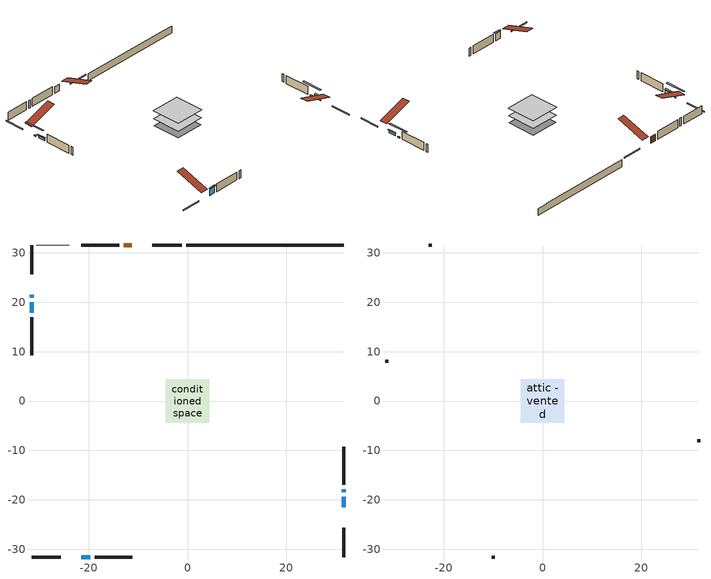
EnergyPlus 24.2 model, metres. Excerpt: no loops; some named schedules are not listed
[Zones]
conditioned space
 floor adiabatic (AdiabaticFloorConstruction): -4.38,-4.38 -4.38,4.38 4.38,4.38 4.38,-4.38 z0.61
 floor foundation (Slab1 construction): -4.26,-4.26 -4.26,4.26 4.26,4.26 4.26,-4.26 z-1.56
 wall outside (RimJoist1 construction): -1.15,31.58 -7.11,31.58 / -31.58,-31.58 -25.62,-31.58 / -31.58,31.58 -31.58,25.62 / 31.58,-31.58 31.58,-25.62 z0.61:0.91
 wall outside (AdiabaticWallConstruction 1): -11.24,31.58 -12.92,31.58 z0.61:2.64
 wall outside (AdiabaticWallConstruction): 31.58,-21.49 31.58,-19.35 / -31.58,19.99 -31.58,17.86 z0.61:1.49; -31.58,21.49 -31.58,20.92 / 31.58,-18.43 31.58,-17.86 z0.61:0.97; -21.49,-31.58 -19.73,-31.58 z0.61:2.8
 wall outside (Wall1 construction): -13.85,31.58 -21.5,31.58 / -18.8,-31.58 -11.15,-31.58 / -31.58,16.93 -31.58,9.29 / 31.58,-16.93 31.58,-9.29 z0.61:3.05
 wall foundation (FoundationWall1 construction): -0.22,31.58,-1.56 -0.22,31.58,0.61 28.4,31.58,0.61 28.4,31.58,0.48 31.58,31.58,0.48 31.58,31.58,-1.56
 wall adiabatic (Wall3 construction): -23.92,31.58 -30.65,31.58 z0.61:3.05
 window (WindowConstruction): 31.58,-21.49 31.58,-19.36 z0.61:1.49
 window (WindowConstruction 4): -31.58,21.49 -31.58,20.92 z0.61:0.96
 window (WindowConstruction 1): -21.49,-31.58 -19.73,-31.58 z0.61:2.8
 window (WindowConstruction 2): -31.58,19.99 -31.58,17.86 z0.61:1.49
 window (WindowConstruction 3): 31.58,-18.43 31.58,-17.86 z0.61:0.96
 door (Door): -11.24,31.58 -12.92,31.58 z0.61:2.64
 ceiling adiabatic (AdiabaticFloorConstruction): 4.38,-4.38 4.38,4.38 -4.38,4.38 -4.38,-4.38 z0.61
attic - vented
 floor to conditioned space (Floor1 construction Reversed): -4.43,-4.43 -4.43,4.43 4.43,4.43 4.43,-4.43 z3.05
 wall outside (Wall2 construction): -22.42,31.58 -22.99,31.58 / -10.23,-31.58 -9.66,-31.58 / -31.58,8.36 -31.58,7.79 / 31.58,-8.36 31.58,-7.79 z0.61:3.05
 roof outside (Roof1 construction): -10.31,31.58,3.05 -10.31,22.95,5.92 -8.04,22.95,5.92 -8.04,31.58,3.05; -22.42,-31.58,3.05 -22.42,-22.95,5.92 -24.69,-22.95,5.92 -24.69,-31.58,3.05; -31.58,22.42,3.05 -22.95,22.42,5.92 -22.95,24.69,5.92 -31.58,24.69,3.05; 31.58,-22.42,3.05 22.95,-22.42,5.92 22.95,-24.69,5.92 31.58,-24.69,3.05
shading: 31.58,-19.15 31.58,-21.69 31.99,-21.69 31.99,-19.15 z1.7; -31.58,18.12 -31.58,24.29 -31.99,24.29 -31.99,18.12 z3.76; -19.53,-31.58 -21.69,-31.58 -21.69,-31.99 -19.53,-31.99 z3; -31.58,17.66 -31.58,20.19 -31.99,20.19 -31.99,17.66 z1.7; 31.58,-15.06 31.58,-21.23 31.99,-21.23 31.99,-15.06 z3.76
[Building]
Building 1: Terrain=Suburbs
[Site:Location]
Winnipeg Intl AP_MB: Latitude {deg}=49.91; Longitude {deg}=-97.24; Time Zone {hr}=-6; Elevation {m}=239; Keep Site Location Information=Yes
[Site:GroundTemperature:Shallow]
-2.46526, -5.11642, -5.32873, -4.07063, 0.979979, 6.00706, 10.3653, 13.1261, 13.3606, 11.1152, 6.8681, 1.99523
[Site:WaterMainsTemperature]
Calculation Method=Schedule; Temperature Schedule=mains temperature schedule
[Material] Roughness=Rough; Thermal Absorptance=0.9
Name | Thickness {m} | Conductivity {W/m-K} | Density {kg/m3} | Specific Heat {J/kg-K} | Solar Absorptance | Visible Absorptance
asphalt or fiberglass shingles | 0.00635 | 0.162714 | 1121.4 | 1465.45 | 0.84 | 0.84
ceiling stud and cavity | 0.1397 | 0.117363 | 65.682 | 1177.47 | 0.7 | 0.7
concrete 4.0 in. | 0.1016 | 1.803125 | 2242.8 | 837.4 | 0.7 | 0.7
concrete 8.0 in. | 0.2032 | 1.803125 | 2242.8 | 837.4 | 0.7 | 0.7
door material | 0.04445 | 0.188738 | 512.64 | 1214.23 | 0.7 | 0.7
floor covering | 0.0127 | 0.0433444 | 54.468 | 1339.84 | 0.6 | 0.6
floor rigid ins; wall rigid ins | 0.512978 | 0.029427 | 32.04 | 1214.23 | 0.7 | 0.7
floor stud and cavity | 0.1397 | 1.75129 | 37.0049 | 1207.88 | 0.7 | 0.7
furniture material conditioned space 1 | 0.1524 | 0.115458 | 640.8 | 1214.23 | 0.6 | 0.6
gypsum board | 0.00254 | 0.160291 | 801 | 837.4 | 0.6 | 0.6
gypsum board 1 | 0.0127 | 0.160291 | 801 | 837.4 | 0.6 | 0.6
osb sheathing 0.5 in. | 0.0127 | 0.115458 | 512.64 | 1214.23 | 0.4 | 0.4
osb sheathing 0.75 in. | 0.01905 | 0.115458 | 512.64 | 1214.23 | 0.7 | 0.7
rim joist stud and cavity | 0.0508 | 0.182071 | 50.32683 | 1063.81 | 0.6 | 0.6
wall stud and cavity | 0.0889 | 0.204224 | 50.32683 | 1063.81 | 0.7 | 0.7
wall stud and cavity 1 | 0.0889 | 6.1454 | 50.32683 | 1063.81 | 0.6 | 0.6
wall stud and cavity 2 | 0.1397 | 0.692693 | 139.0536 | 1170.24 | 0.7 | 0.7
wall stud and cavity 3 | 0.0889 | 0.380278 | 52.3479 | 1209.89 | 0.7 | 0.7
wall stud and cavity 4 | 0.0889 | 0.391764 | 83.0341 | 1211.67 | 0.7 | 0.7
wood siding | 0.00254 | 0.102417 | 544.68 | 1172.36 | 0.4 | 0.4
wood siding 1; wood siding 2; wood siding 3 | 0.0254 | 0.102417 | 544.68 | 1172.36 | 0.7 | 0.7
[WindowMaterial:SimpleGlazingSystem]
Name | U-Factor {W/m2-K} | Solar Heat Gain Coefficient
WindowMaterial | 2.762347 | 0.62
WindowMaterial 1 | 2.7913 | 0.7
WindowMaterial 2 | 2.67945 | 0.43
[Construction]
AdiabaticFloorConstruction: floor stud and cavity, floor rigid ins, osb sheathing 0.75 in., floor covering
AdiabaticWallConstruction: wood siding 2, wall rigid ins, wall stud and cavity 3, gypsum board 1
AdiabaticWallConstruction 1: wood siding 3, wall rigid ins, wall stud and cavity 3, gypsum board 1
Door: door material
Floor1 construction Reversed: gypsum board 1, ceiling stud and cavity
FoundationWall1 construction: concrete 8.0 in.
furniture construction conditioned space 1: furniture material conditioned space 1
PartitionWallConstruction: gypsum board 1, wall stud and cavity 4, gypsum board 1
RimJoist1 construction: wood siding 1, rim joist stud and cavity
Roof1 construction: asphalt or fiberglass shingles
Slab1 construction: concrete 4.0 in.
Wall1 construction: wood siding, wall stud and cavity, gypsum board
Wall2 construction: wood siding, wall stud and cavity 1
Wall3 construction: osb sheathing 0.5 in., wall stud and cavity 2, gypsum board 1
WindowConstruction; WindowConstruction 2: WindowMaterial
WindowConstruction 1: WindowMaterial 1
WindowConstruction 3; WindowConstruction 4: WindowMaterial 2
[Zone] Multiplier=1; Part of Total Floor Area=Yes
Name | Volume {m3}
attic - vented | 36.6567
conditioned space | 373.8
[Space]
Name | Zone | Volume {m3}
attic - vented 1 | attic - vented | 36.6567
conditioned space 1 | conditioned space | 373.8
[ZoneInfiltration:EffectiveLeakageArea]
infil attic - vented 1: Zone or Space=attic - vented 1; Schedule=Always On Discrete; Effective Air Leakage Area {cm2}=2616.67; Stack Coefficient=0.000369593; Wind Coefficient=1.29892e-05
[ZoneMixing]
whole house fan mix: Zone or Space=attic - vented; Schedule=Always On Continuous; Design Flow Rate Calculation Method=Flow/Zone; Design Flow Rate {m3/s}=0; Source Zone or Space=conditioned space
[SurfaceProperty:ExposedFoundationPerimeter]
Slab1: Exposed Perimeter Calculation Method=TotalExposedPerimeter; Total Exposed Perimeter {m}=31.8
[InternalMass] Zone or ZoneList=conditioned space; Space or SpaceList=conditioned space 1
Name | Construction | Surface Area {m2}
furniture mass conditioned space 1 | furniture construction conditioned space 1 | 59.8161
partition wall mass | PartitionWallConstruction | 149.54
[Lights]
interior lighting: Zone or ZoneList or Space or SpaceList=conditioned space 1; Schedule=interior lighting schedule; Design Level Calculation Method=LightingLevel; Lighting Level {W}=343.2; Return Air Fraction=0; Fraction Radiant=0.6; Fraction Visible=0.2; Fraction Replaceable=1
[People]
occupants: Zone or ZoneList or Space or SpaceList=conditioned space 1; Number of People Schedule=occupants schedule; Number of People Calculation Method=People; Number of People=3; Fraction Radiant=0.314171; Sensible Heat Fraction=0.56303; Activity Level Schedule=occupants activity schedule; Carbon Dioxide Generation Rate {m3/s-W}=0; Enable ASHRAE 55 Comfort Warnings=No; Mean Radiant Temperature Calculation Type=EnclosureAveraged
[ElectricEquipment] Zone or ZoneList or Space or SpaceList=conditioned space 1; Design Level Calculation Method=EquipmentLevel
Name | Schedule | Design Level {W} | Fraction Latent | Fraction Radiant | Fraction Lost
clothes dryer | clothes dryer schedule | 140.772 | 0.015 | 0.081 | 0.85
clothes washer | clothes washer schedule | 32.1985 | 0.03 | 0.162 | 0.7
cooking range | cooking range schedule | 208.969 | 0.08 | 0.432 | 0.2
dishwasher | dishwasher schedule | 66.8632 | 0.3 | 0.18 | 0.4
fridge | fridge schedule | 72.9452 | 0 | 0.6 | 0
mech vent house fan | mech vent house fan schedule | 0 | 0 | 0 | 1
mech vent house fan cfis | mech vent house fan cfis schedule | 0 | 0 | 0 | 0
misc plug loads | misc plug loads schedule | 494.7 | 0.045 | 0.513 | 0.1
whole house fan | Always On Discrete | 0 | 0 | 0 | 1
[OtherEquipment] Zone or ZoneList or Space or SpaceList=conditioned space 1; Design Level Calculation Method=EquipmentLevel
Name | Fuel Type | Schedule | Design Level {W} | Fraction Latent | Fraction Radiant | Fraction Lost
clothes dryer 1 | Electricity | clothes dryer schedule | 0 | 0.015 | 0.081 | 0.85
cooking range 1 | Electricity | cooking range schedule | 0 | 0.08 | 0.432 | 0.2
general water use latent | None | general water use schedule | 59.3978 | 1 | 0 | 0
general water use sensible | None | general water use schedule | -58.539 | 0 | 0.6 | 0
mech vent house fan latent load | None | Always On Discrete | 0 | 1 | 0 | 0
mech vent house fan sensible load | None | Always On Discrete | 0 | 0 | 0 | 0
water heater energy adjustment1 | NaturalGas | Always On Discrete | 0.01 | 0 | 0 | 1
[ZoneInfiltration:DesignFlowRate] Zone or ZoneList or Space or SpaceList=conditioned space 1; Schedule=Always On Discrete; Design Flow Rate Calculation Method=Flow/Zone; Design Flow Rate {m3/s}=0
infil flow; natural vent flow; whole house fan flow
[AvailabilityManager:Scheduled]
furnace airloop Availability Manager: Schedule=Always On Discrete
[Foundation:Kiva]
Foundation Kiva 1: Initial Indoor Air Temperature {C}=21; Wall Height Above Grade {m}=0.609996; Wall Depth Below Slab {m}=0.2032
[Foundation:Kiva:Settings]
Soil Conductivity {W/m-K}=0.849921; Soil Density {kg/m3}=1842.3; Soil Specific Heat {J/kg-K}=418.7; Ground Solar Absorptivity=0.9; Ground Thermal Absorptivity=0.9; Ground Surface Roughness {m}=0.03; Far-Field Width {m}=40; Deep-Ground Boundary Condition=ZeroFlux; Deep-Ground Depth {m}=40; Minimum Cell Dimension {m}=0.2; Maximum Cell Growth Coefficient=3; Simulation Timestep=Timestep
[Exterior:Lights]
exterior lighting: Schedule=exterior lighting schedule; Design Level {W}=75.6
[EnergyManagementSystem:GlobalVariable]
furnace_airloop_Fan_RTF
infil_program_Qfan
infil_program_Qinf
natural_vent_program_Qnv
natural_vent_program_Qwhf
[EnergyManagementSystem:Sensor]
Name | Output:Variable or Output:Meter Index Key | Output:Variable or Output:Meter
airflow_gain | infil flow | Infiltration Sensible Heat Gain Energy
airflow_gain_1 | natural vent flow | Infiltration Sensible Heat Gain Energy
airflow_gain_2 | whole house fan flow | Infiltration Sensible Heat Gain Energy
airflow_loss | infil flow | Infiltration Sensible Heat Loss Energy
airflow_loss_1 | natural vent flow | Infiltration Sensible Heat Loss Energy
airflow_loss_2 | whole house fan flow | Infiltration Sensible Heat Loss Energy
clg_load_cond |  | Cooling:EnergyTransfer:Zone:CONDITIONED SPACE
clg_sp_s; clg_sp_s_1 | cooling setpoint | Schedule Value
clothes_dryer_exhaust_0_sch_s | clothes dryer exhaust 0 schedule | Schedule Value
cool_season | cooling season schedule | Schedule Value
htg_load_cond |  | Heating:EnergyTransfer:Zone:CONDITIONED SPACE
htg_sp_s; htg_sp_s_1 | heating setpoint | Schedule Value
ig_ee_conv | clothes dryer | Electric Equipment Convective Heating Energy
ig_ee_conv_2 | cooking range | Electric Equipment Convective Heating Energy
ig_ee_conv_4 | fridge | Electric Equipment Convective Heating Energy
ig_ee_conv_5 | misc plug loads | Electric Equipment Convective Heating Energy
ig_ee_conv_6 | whole house fan | Electric Equipment Convective Heating Energy
ig_ee_rad | clothes dryer | Electric Equipment Radiant Heating Energy
ig_ee_rad_2 | cooking range | Electric Equipment Radiant Heating Energy
ig_ee_rad_4 | fridge | Electric Equipment Radiant Heating Energy
ig_ee_rad_5 | misc plug loads | Electric Equipment Radiant Heating Energy
ig_ee_rad_6 | whole house fan | Electric Equipment Radiant Heating Energy
ig_lgt_conv | interior lighting | Lights Convective Heating Energy
ig_lgt_rad | interior lighting | Lights Radiant Heating Energy
ig_lgt_vis | interior lighting | Lights Visible Radiation Heating Energy
ig_oe_conv | clothes dryer 1 | Other Equipment Convective Heating Energy
ig_oe_conv_1 | cooking range 1 | Other Equipment Convective Heating Energy
ig_oe_conv_2 | general water use latent | Other Equipment Convective Heating Energy
ig_oe_conv_3 | general water use sensible | Other Equipment Convective Heating Energy
ig_oe_conv_4 | water heater energy adjustment1 | Other Equipment Convective Heating Energy
ig_oe_rad | clothes dryer 1 | Other Equipment Radiant Heating Energy
ig_oe_rad_1 | cooking range 1 | Other Equipment Radiant Heating Energy
ig_oe_rad_2 | general water use latent | Other Equipment Radiant Heating Energy
ig_oe_rad_3 | general water use sensible | Other Equipment Radiant Heating Energy
ig_oe_rad_4 | water heater energy adjustment1 | Other Equipment Radiant Heating Energy
ig_ppl_conv | occupants | People Convective Heating Energy
ig_ppl_rad | occupants | People Radiant Heating Energy
im_conv | furniture mass conditioned space 1 | Surface Inside Face Convection Heat Gain Energy
im_conv_1 | partition wall mass | Surface Inside Face Convection Heat Gain Energy
im_ig | furniture mass conditioned space 1 | Surface Inside Face Internal Gains Radiation Heat Gain Energy
im_ig_1 | partition wall mass | Surface Inside Face Internal Gains Radiation Heat Gain Energy
im_lgt | furniture mass conditioned space 1 | Surface Inside Face Lights Radiation Heat Gain Energy
im_lgt_1 | partition wall mass | Surface Inside Face Lights Radiation Heat Gain Energy
im_sol | furniture mass conditioned space 1 | Surface Inside Face Solar Radiation Heat Gain Energy
im_sol_1 | partition wall mass | Surface Inside Face Solar Radiation Heat Gain Energy
im_surf | furniture mass conditioned space 1 | Surface Inside Face Net Surface Thermal Radiation Heat Gain Energy
im_surf_1 | partition wall mass | Surface Inside Face Net Surface Thermal Radiation Heat Gain Energy
mv_conv | mech vent house fan | Electric Equipment Convective Heating Energy
mv_conv_1 | mech vent house fan cfis | Electric Equipment Convective Heating Energy
mv_conv_2 | mech vent house fan latent load | Other Equipment Convective Heating Energy
mv_conv_3 | mech vent house fan sensible load | Other Equipment Convective Heating Energy
mv_rad | mech vent house fan | Electric Equipment Radiant Heating Energy
mv_rad_1 | mech vent house fan cfis | Electric Equipment Radiant Heating Energy
mv_rad_2 | mech vent house fan latent load | Other Equipment Radiant Heating Energy
mv_rad_3 | mech vent house fan sensible load | Other Equipment Radiant Heating Energy
natural_vent_s | natural vent schedule | Schedule Value
out_pb_s |  | Site Outdoor Air Barometric Pressure
out_wt_s |  | Site Outdoor Air Humidity Ratio
site_vw_s |  | Site Wind Speed
ss_back_out | Window1 | Surface Window Shortwave from Zone Back Out Window Heat Transfer Rate
ss_back_out_1 | Window10 | Surface Window Shortwave from Zone Back Out Window Heat Transfer Rate
ss_back_out_2 | Window4 | Surface Window Shortwave from Zone Back Out Window Heat Transfer Rate
ss_back_out_3 | Window5 | Surface Window Shortwave from Zone Back Out Window Heat Transfer Rate
ss_back_out_4 | Window8 | Surface Window Shortwave from Zone Back Out Window Heat Transfer Rate
ss_conv | Door1 | Surface Inside Face Convection Heat Gain Energy
ss_conv_1 | Window1 | Surface Inside Face Convection Heat Gain Energy
ss_conv_2 | Window10 | Surface Inside Face Convection Heat Gain Energy
ss_conv_3 | Window4 | Surface Inside Face Convection Heat Gain Energy
ss_conv_4 | Window5 | Surface Inside Face Convection Heat Gain Energy
ss_conv_5 | Window8 | Surface Inside Face Convection Heat Gain Energy
ss_ig | Door1 | Surface Inside Face Internal Gains Radiation Heat Gain Energy
ss_ig_1 | Window1 | Surface Inside Face Internal Gains Radiation Heat Gain Energy
ss_ig_2 | Window10 | Surface Inside Face Internal Gains Radiation Heat Gain Energy
ss_ig_3 | Window4 | Surface Inside Face Internal Gains Radiation Heat Gain Energy
ss_ig_4 | Window5 | Surface Inside Face Internal Gains Radiation Heat Gain Energy
ss_ig_5 | Window8 | Surface Inside Face Internal Gains Radiation Heat Gain Energy
ss_lgt | Door1 | Surface Inside Face Lights Radiation Heat Gain Energy
ss_sol | Door1 | Surface Inside Face Solar Radiation Heat Gain Energy
ss_surf | Door1 | Surface Inside Face Net Surface Thermal Radiation Heat Gain Energy
ss_surf_1 | Window1 | Surface Inside Face Net Surface Thermal Radiation Heat Gain Energy
ss_surf_2 | Window10 | Surface Inside Face Net Surface Thermal Radiation Heat Gain Energy
ss_surf_3 | Window4 | Surface Inside Face Net Surface Thermal Radiation Heat Gain Energy
ss_surf_4 | Window5 | Surface Inside Face Net Surface Thermal Radiation Heat Gain Energy
ss_surf_5 | Window8 | Surface Inside Face Net Surface Thermal Radiation Heat Gain Energy
ss_trans_in | Window1 | Surface Window Transmitted Solar Radiation Rate
ss_trans_in_1 | Window10 | Surface Window Transmitted Solar Radiation Rate
ss_trans_in_2 | Window4 | Surface Window Transmitted Solar Radiation Rate
ss_trans_in_3 | Window5 | Surface Window Transmitted Solar Radiation Rate
ss_trans_in_4 | Window8 | Surface Window Transmitted Solar Radiation Rate
ss_trans_out | Window1 | Surface Inside Face Initial Transmitted Diffuse Transmitted Out Window Solar Radiation Rate
ss_trans_out_1 | Window10 | Surface Inside Face Initial Transmitted Diffuse Transmitted Out Window Solar Radiation Rate
ss_trans_out_2 | Window4 | Surface Inside Face Initial Transmitted Diffuse Transmitted Out Window Solar Radiation Rate
ss_trans_out_3 | Window5 | Surface Inside Face Initial Transmitted Diffuse Transmitted Out Window Solar Radiation Rate
ss_trans_out_4 | Window8 | Surface Inside Face Initial Transmitted Diffuse Transmitted Out Window Solar Radiation Rate
s_conv | Floor1 | Surface Inside Face Convection Heat Gain Energy
s_conv_1 | FoundationWall1 | Surface Inside Face Convection Heat Gain Energy
s_conv_10 | Wall1:180 | Surface Inside Face Convection Heat Gain Energy
s_conv_11 | Wall1:270 | Surface Inside Face Convection Heat Gain Energy
s_conv_12 | Wall1:90 | Surface Inside Face Convection Heat Gain Energy
s_conv_13 | Wall3 | Surface Inside Face Convection Heat Gain Energy
s_conv_2 | inferred conditioned ceiling | Surface Inside Face Convection Heat Gain Energy
s_conv_3 | inferred conditioned floor | Surface Inside Face Convection Heat Gain Energy
s_conv_4 | RimJoist1:0 | Surface Inside Face Convection Heat Gain Energy
s_conv_5 | RimJoist1:180 | Surface Inside Face Convection Heat Gain Energy
s_conv_6 | RimJoist1:270 | Surface Inside Face Convection Heat Gain Energy
s_conv_7 | RimJoist1:90 | Surface Inside Face Convection Heat Gain Energy
s_conv_8 | Slab1 | Surface Inside Face Convection Heat Gain Energy
s_conv_9 | Wall1:0 | Surface Inside Face Convection Heat Gain Energy
s_ig | Floor1 | Surface Inside Face Internal Gains Radiation Heat Gain Energy
s_ig_1 | FoundationWall1 | Surface Inside Face Internal Gains Radiation Heat Gain Energy
s_ig_10 | Wall1:180 | Surface Inside Face Internal Gains Radiation Heat Gain Energy
s_ig_11 | Wall1:270 | Surface Inside Face Internal Gains Radiation Heat Gain Energy
s_ig_12 | Wall1:90 | Surface Inside Face Internal Gains Radiation Heat Gain Energy
s_ig_13 | Wall3 | Surface Inside Face Internal Gains Radiation Heat Gain Energy
s_ig_2 | inferred conditioned ceiling | Surface Inside Face Internal Gains Radiation Heat Gain Energy
s_ig_3 | inferred conditioned floor | Surface Inside Face Internal Gains Radiation Heat Gain Energy
s_ig_4 | RimJoist1:0 | Surface Inside Face Internal Gains Radiation Heat Gain Energy
s_ig_5 | RimJoist1:180 | Surface Inside Face Internal Gains Radiation Heat Gain Energy
s_ig_6 | RimJoist1:270 | Surface Inside Face Internal Gains Radiation Heat Gain Energy
s_ig_7 | RimJoist1:90 | Surface Inside Face Internal Gains Radiation Heat Gain Energy
s_ig_8 | Slab1 | Surface Inside Face Internal Gains Radiation Heat Gain Energy
s_ig_9 | Wall1:0 | Surface Inside Face Internal Gains Radiation Heat Gain Energy
s_lgt | Floor1 | Surface Inside Face Lights Radiation Heat Gain Energy
s_lgt_1 | FoundationWall1 | Surface Inside Face Lights Radiation Heat Gain Energy
s_lgt_10 | Wall1:180 | Surface Inside Face Lights Radiation Heat Gain Energy
s_lgt_11 | Wall1:270 | Surface Inside Face Lights Radiation Heat Gain Energy
s_lgt_12 | Wall1:90 | Surface Inside Face Lights Radiation Heat Gain Energy
s_lgt_13 | Wall3 | Surface Inside Face Lights Radiation Heat Gain Energy
s_lgt_2 | inferred conditioned ceiling | Surface Inside Face Lights Radiation Heat Gain Energy
s_lgt_3 | inferred conditioned floor | Surface Inside Face Lights Radiation Heat Gain Energy
s_lgt_4 | RimJoist1:0 | Surface Inside Face Lights Radiation Heat Gain Energy
s_lgt_5 | RimJoist1:180 | Surface Inside Face Lights Radiation Heat Gain Energy
s_lgt_6 | RimJoist1:270 | Surface Inside Face Lights Radiation Heat Gain Energy
s_lgt_7 | RimJoist1:90 | Surface Inside Face Lights Radiation Heat Gain Energy
s_lgt_8 | Slab1 | Surface Inside Face Lights Radiation Heat Gain Energy
s_lgt_9 | Wall1:0 | Surface Inside Face Lights Radiation Heat Gain Energy
s_sol | Floor1 | Surface Inside Face Solar Radiation Heat Gain Energy
s_sol_1 | FoundationWall1 | Surface Inside Face Solar Radiation Heat Gain Energy
s_sol_10 | Wall1:180 | Surface Inside Face Solar Radiation Heat Gain Energy
s_sol_11 | Wall1:270 | Surface Inside Face Solar Radiation Heat Gain Energy
s_sol_12 | Wall1:90 | Surface Inside Face Solar Radiation Heat Gain Energy
s_sol_13 | Wall3 | Surface Inside Face Solar Radiation Heat Gain Energy
s_sol_2 | inferred conditioned ceiling | Surface Inside Face Solar Radiation Heat Gain Energy
s_sol_3 | inferred conditioned floor | Surface Inside Face Solar Radiation Heat Gain Energy
s_sol_4 | RimJoist1:0 | Surface Inside Face Solar Radiation Heat Gain Energy
s_sol_5 | RimJoist1:180 | Surface Inside Face Solar Radiation Heat Gain Energy
s_sol_6 | RimJoist1:270 | Surface Inside Face Solar Radiation Heat Gain Energy
s_sol_7 | RimJoist1:90 | Surface Inside Face Solar Radiation Heat Gain Energy
s_sol_8 | Slab1 | Surface Inside Face Solar Radiation Heat Gain Energy
s_sol_9 | Wall1:0 | Surface Inside Face Solar Radiation Heat Gain Energy
s_surf | Floor1 | Surface Inside Face Net Surface Thermal Radiation Heat Gain Energy
s_surf_1 | FoundationWall1 | Surface Inside Face Net Surface Thermal Radiation Heat Gain Energy
s_surf_10 | Wall1:180 | Surface Inside Face Net Surface Thermal Radiation Heat Gain Energy
s_surf_11 | Wall1:270 | Surface Inside Face Net Surface Thermal Radiation Heat Gain Energy
s_surf_12 | Wall1:90 | Surface Inside Face Net Surface Thermal Radiation Heat Gain Energy
s_surf_13 | Wall3 | Surface Inside Face Net Surface Thermal Radiation Heat Gain Energy
s_surf_2 | inferred conditioned ceiling | Surface Inside Face Net Surface Thermal Radiation Heat Gain Energy
s_surf_3 | inferred conditioned floor | Surface Inside Face Net Surface Thermal Radiation Heat Gain Energy
s_surf_4 | RimJoist1:0 | Surface Inside Face Net Surface Thermal Radiation Heat Gain Energy
s_surf_5 | RimJoist1:180 | Surface Inside Face Net Surface Thermal Radiation Heat Gain Energy
s_surf_6 | RimJoist1:270 | Surface Inside Face Net Surface Thermal Radiation Heat Gain Energy
s_surf_7 | RimJoist1:90 | Surface Inside Face Net Surface Thermal Radiation Heat Gain Energy
s_surf_8 | Slab1 | Surface Inside Face Net Surface Thermal Radiation Heat Gain Energy
s_surf_9 | Wall1:0 | Surface Inside Face Net Surface Thermal Radiation Heat Gain Energy
[EnergyManagementSystem:Actuator]
Name | Actuated Component Unique | Actuated Component Type | Actuated Component Control Type
fridge_schedule_act | fridge schedule | Schedule:Constant | Schedule Value
infil_flow_act | infil flow | Zone Infiltration | Air Exchange Flow Rate
mech_vent_house_fan_cfis_act | mech vent house fan cfis | ElectricEquipment | Electricity Rate
mech_vent_house_fan_latent_load_act | mech vent house fan latent load | OtherEquipment | Power Level
mech_vent_house_fan_sensible_load_act | mech vent house fan sensible load | OtherEquipment | Power Level
natural_vent_flow_act | natural vent flow | Zone Infiltration | Air Exchange Flow Rate
water_heater_ec_adj_act | water heater energy adjustment1 | OtherEquipment | Power Level
whole_house_fan_act | whole house fan | ElectricEquipment | Electricity Rate
whole_house_fan_flow_act | whole house fan flow | Zone Infiltration | Air Exchange Flow Rate
whole_house_fan_mix_act | whole house fan mix | ZoneMixing | Air Exchange Flow Rate
